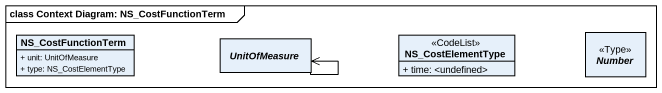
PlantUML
@startuml
mainframe class Context Diagram: NS_CostFunctionTerm
hide circle
hide empty members
skinparam classAttributeIconSize 0
class NS_CostFunctionTerm {
  + unit: UnitOfMeasure
  + type: NS_CostElementType
}
class NS_CostElementType <<CodeList>> {
  + time: <undefined>
}
abstract class Number <<Type>>
abstract class UnitOfMeasure
UnitOfMeasure --> UnitOfMeasure
@enduml
